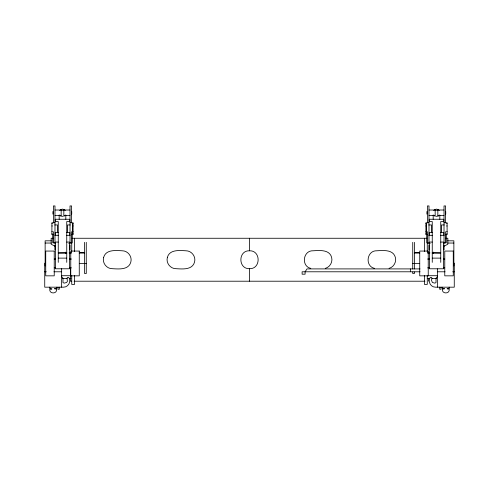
<?xml version="1.0" encoding="UTF-8"?>
<svg xmlns="http://www.w3.org/2000/svg" width="499" height="499" viewBox="0 0 499 499"><rect width="100%" height="100%" fill="white"/><g stroke="black" fill="none" stroke-linecap="round" stroke-linejoin="round"><path stroke-width="0.75" d="M437.367 276.646L436.026 278.174L436.026 282.559L434.847 283.126L432.384 282.49L431.442 280.126L431.86 278.885A1.067 1.067 0 0 0 431.367 277.456A1.067 1.067 0 0 0 429.945 277.943C427.712 281.91 430.893 287.256 435.446 287.181L453.747 287.181M59.712 210.534L60.629 209.624L62.5 209.118L64.365 209.624L65.282 210.534M64.365 216.104L65.282 215.188M433.718 210.534L434.635 209.624L436.5 209.118L438.371 209.624L439.288 210.534M439.288 215.188L438.371 216.104L435.677 216.379M443.73 246.375L447.846 244.211L447.846 238.26L445.513 238.26M325.304 268.381C329.939 267.171 332.902 262.037 331.635 257.415C329.477 249.313 319.466 250.442 313.098 250.785C303.024 250.33 300.934 266.21 310.783 268.381M389.039 268.381C393.674 267.171 396.636 262.037 395.364 257.415C393.212 249.313 383.201 250.442 376.832 250.785C366.759 250.33 364.669 266.21 374.518 268.381M63.323 216.379L60.629 216.104L59.712 215.188M68.787 243.612L70.945 242.932M443.511 243.456L444.952 242.932M58.402 253.218L66.822 253.087M249.5 250.785C238.004 250.348 238.004 269.123 249.5 268.687C261.002 269.123 261.002 250.348 249.5 250.785L249.5 238.26M54.984 210.017L61.159 210.017L61.159 215.25M70.016 210.017L63.835 210.017L63.835 215.25M428.984 210.017L435.165 210.017L435.165 215.25M444.016 210.017L437.841 210.017L437.841 215.25M61.159 210.254L63.835 210.254M435.165 210.254L437.841 210.254M54.984 215.63L61.159 215.63M63.835 215.63L70.016 215.63M428.984 215.63L435.165 215.63M437.841 215.63L444.016 215.63M54.984 222.754L51.908 222.754L51.908 234.649L53.381 234.667M70.016 222.754L73.085 222.754L73.085 234.649L71.619 234.649M428.984 222.754L425.915 222.754L425.915 234.649L427.381 234.667M444.016 222.754L447.092 222.754L447.092 234.649L445.619 234.667M51.908 223.49L52.376 223.49M73.085 223.49L72.617 223.49L72.617 233.912L73.085 233.912M425.915 223.49L426.383 223.49L426.383 233.912L425.915 233.912M446.624 223.49L447.092 223.49M54.728 224.955L57.454 224.955L57.454 232.447M70.265 224.955L67.54 224.955L67.54 232.447M428.735 224.955L431.46 224.955L431.46 232.447M444.272 224.955L441.546 224.955L441.546 232.447M51.908 225.96L52.376 225.96M72.617 225.96L73.085 225.96M425.915 225.96L426.383 225.96M446.624 225.96L447.092 225.96M51.908 231.442L52.376 231.442M72.617 231.442L73.085 231.442M425.915 231.442L426.383 231.442M446.624 231.442L447.092 231.442M58.258 232.447L55.233 232.447L55.233 234.649M66.741 232.447L69.829 232.447L69.829 234.649M432.259 232.447L429.24 232.447L429.24 234.649M440.742 232.447L443.836 232.447L443.836 234.649M51.908 233.912L52.376 233.912M446.624 233.912L447.092 233.912M54.815 235.322L58.657 235.322M66.336 235.322L70.178 235.322M428.822 235.322L432.664 235.322M440.343 235.322L444.185 235.322M53.493 238.26L51.16 238.26L51.16 244.211L55.27 246.375M72.162 238.26L426.845 238.26M51.372 240.817L45.141 240.817L45.141 265.936M447.628 240.817L453.865 240.817L453.865 265.936M58.258 242.065L55.514 242.065L55.514 268.78L69.48 268.78L69.48 242.065L66.741 242.065M432.259 242.065L429.52 242.065L429.52 268.78L443.486 268.78L443.486 242.065L440.742 242.065M45.141 243.038L51.372 243.038M447.628 243.038L453.865 243.038M69.155 252.45L71.488 252.45M79.266 252.45L84.711 252.45M414.295 252.45L419.74 252.45M427.512 252.45L429.845 252.45M58.258 252.719L66.741 252.719M432.259 252.719L440.742 252.719M69.155 253.087L71.488 253.087M79.266 253.087L84.711 253.087M414.295 253.087L419.74 253.087M427.512 253.087L429.845 253.087M432.184 253.087L440.598 253.218M58.258 258.12L66.741 258.12M432.259 258.12L440.742 258.12M54.216 259.043L55.514 259.043M69.48 259.043L71.432 259.043M427.568 259.043L429.52 259.043M443.486 259.043L444.784 259.043M453.865 263.173L454.265 263.173L454.265 287.181M79.291 263.472L86.265 263.472M412.742 263.472L419.709 263.472M54.216 267.863L55.514 267.863M69.48 267.863L71.432 267.863M427.568 267.863L429.52 267.863M443.486 267.863L444.784 267.863M420.027 268.911L306.991 268.905L305.089 271.787L305.089 274.194L302.12 274.194L302.12 271.787L420.027 271.787M44.735 271.787L46.276 271.787M53.954 271.787L61.639 271.787M437.367 271.787L445.046 271.787M452.73 271.787L454.265 271.787M61.639 275.71L70.989 275.71M427.238 275.71L437.367 275.71M62.419 278.598L67.091 278.598M69.43 278.598L70.989 278.598M427.238 278.598L429.577 278.598M431.909 278.598L436.588 278.598M71.731 281.211L70.396 281.211L70.396 267.626M74.07 281.211L424.93 281.211M428.055 243.144L430.213 243.612M55.489 243.456L54.048 242.932M433.718 215.188L434.635 216.104M61.639 276.646L62.98 278.174L62.98 282.559L64.159 283.126L66.623 282.49L67.377 281.417L67.147 278.885A1.067 1.067 0 0 1 67.633 277.456A1.067 1.067 0 0 1 69.062 277.943C71.295 281.91 68.114 287.256 63.56 287.181L44.735 287.181L44.735 263.173M449.156 287.181L449.156 288.734L447.054 288.734L449.156 289.002C450.31 294.242 441.322 294.242 442.476 289.002L444.578 288.734L442.476 288.734L442.476 287.181M446.287 234.667L446.287 242.82L444.016 242.82L444.016 205.944L445.619 205.944L445.619 222.754M445.738 211.526L445.738 214.115M445.619 231.673L445.619 242.82M444.085 244.922L444.085 249.862M441.047 287.181L441.047 289.252L439.713 289.252L439.713 287.181M440.742 262.374L440.742 221.568L443.836 221.568L443.836 219.261L429.24 219.261L429.24 221.568L432.259 221.568L432.259 262.374M439.825 214.975L439.825 219.261M437.367 268.861L437.367 287.181M433.612 252.12L433.612 253.617M433.182 214.975L433.182 219.261M428.853 244.922L428.853 249.862M428.604 278.941L428.604 281.211M427.381 222.754L427.381 205.944L428.984 205.944L428.984 242.82L426.714 242.82L426.714 234.667M427.381 231.673L427.381 242.82M427.269 243.107L427.269 251.615M427.269 275.591L427.269 284.411L424.462 284.411L424.462 275.591M426.901 211.526L426.901 214.115M424.462 238.26L424.462 251.615M414.407 242.333L414.407 268.973M414.407 271.992L414.407 273.539L412.742 273.539L412.742 271.992M412.742 242.333L412.742 268.973M410.365 268.905L410.365 271.787M249.5 268.687L249.5 281.211M86.265 242.333L86.265 273.539L84.593 273.539L84.593 242.333M74.538 238.26L74.538 251.615M74.538 275.591L74.538 284.411L71.731 284.411L71.731 275.591M72.286 234.667L72.286 242.82L70.016 242.82L70.016 205.944L71.619 205.944L71.619 222.754M71.731 211.526L71.731 214.115M71.731 243.107L71.731 251.615M71.619 231.673L71.619 242.82M70.078 244.922L70.078 249.862M66.741 262.374L66.741 221.568L69.829 221.568L69.829 219.261L55.233 219.261L55.233 221.568L58.258 221.568L58.258 262.374M65.818 214.975L65.818 219.261M65.388 252.12L65.388 253.617M61.639 268.712L61.639 287.181M59.294 287.181L59.294 289.252L57.953 289.252L57.953 287.181M59.175 214.975L59.175 219.261M56.53 287.181L56.53 288.734L54.428 288.734L56.53 289.002C57.684 294.242 48.69 294.242 49.85 289.002L51.946 289.002L49.85 288.734L49.85 287.181M54.846 244.922L54.846 249.862M53.381 222.754L53.381 205.944L54.984 205.944L54.984 242.82L52.713 242.82L52.713 234.667M53.381 231.673L53.381 242.82M52.894 211.526L52.894 214.115M103.636 257.415C102.07 262.867 106.611 268.793 112.287 268.687C118.656 269.03 128.661 270.152 130.819 262.05C132.385 256.605 127.844 250.679 122.174 250.785C115.805 250.442 105.794 249.313 103.636 257.415M167.371 257.415C165.799 262.867 170.346 268.793 176.016 268.687C182.385 269.03 192.396 270.152 194.548 262.05C196.119 256.605 191.572 250.679 185.902 250.785C179.534 250.442 169.523 249.313 167.371 257.415M54.229 251.059L45.727 251.059L45.727 275.841L54.229 275.841L54.229 251.059M79.266 251.059L70.764 251.059L70.764 275.841L79.266 275.841L79.266 251.059M428.236 251.059L419.734 251.059L419.734 275.841L428.236 275.841L428.236 251.059M453.273 251.059L444.771 251.059L444.771 275.841L453.273 275.841L453.273 251.059"/></g></svg>
